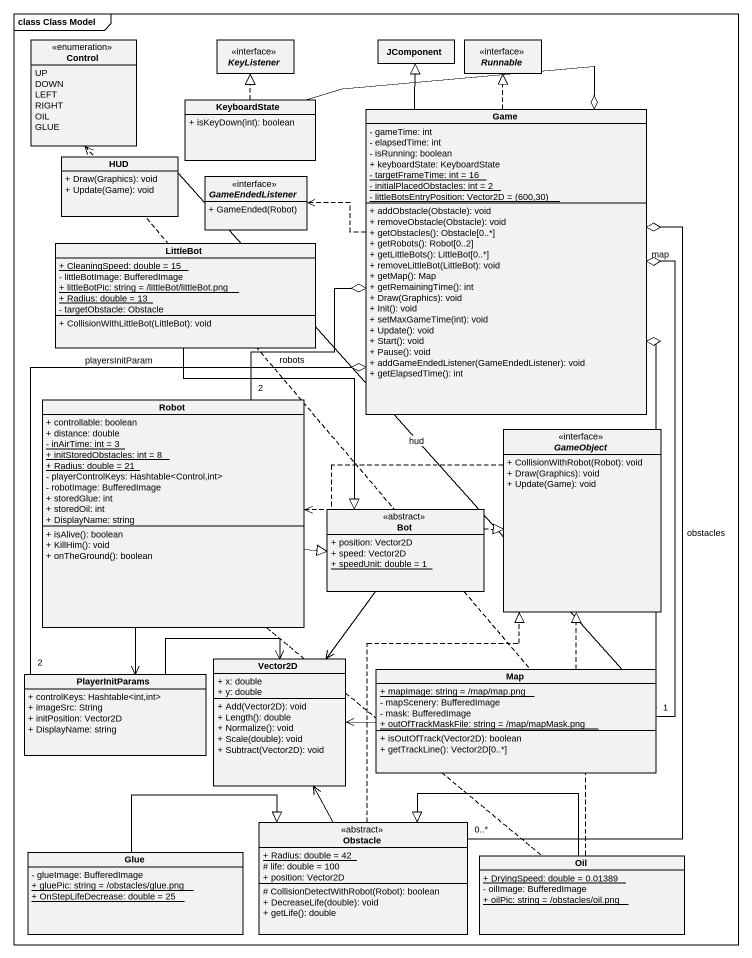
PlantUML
@startuml
mainframe class Class Model
hide circle
hide empty members
skinparam classAttributeIconSize 0
enum "Control" as Control_ {
  UP
  DOWN
  LEFT
  RIGHT
  OIL
  GLUE
}
interface KeyListener
class JComponent
interface Runnable
class KeyboardState {
  + isKeyDown(int): boolean
}
class Game {
  - gameTime: int
  - elapsedTime: int
  - isRunning: boolean
  + keyboardState: KeyboardState
  {static} - targetFrameTime: int = 16
  {static} - initialPlacedObstacles: int = 2
  {static} {field} - littleBotsEntryPosition: Vector2D = (600,30)
  + addObstacle(Obstacle): void
  + removeObstacle(Obstacle): void
  + getObstacles(): Obstacle[0..*]
  + getRobots(): Robot[0..2]
  + getLittleBots(): LittleBot[0..*]
  + removeLittleBot(LittleBot): void
  + getMap(): Map
  + getRemainingTime(): int
  + Draw(Graphics): void
  + Init(): void
  + setMaxGameTime(int): void
  + Update(): void
  + Start(): void
  + Pause(): void
  + addGameEndedListener(GameEndedListener): void
  + getElapsedTime(): int
}
class HUD {
  + Draw(Graphics): void
  + Update(Game): void
}
interface GameEndedListener {
  + GameEnded(Robot)
}
class LittleBot {
  {static} + CleaningSpeed: double = 15
  - littleBotImage: BufferedImage
  {static} + littleBotPic: string = /littleBot/littleBot.png
  {static} + Radius: double = 13
  - targetObstacle: Obstacle
  + CollisionWithLittleBot(LittleBot): void
}
class Robot {
  + controllable: boolean
  + distance: double
  {static} - inAirTime: int = 3
  {static} + initStoredObstacles: int = 8
  {static} + Radius: double = 21
  - playerControlKeys: Hashtable<Control,int>
  - robotImage: BufferedImage
  + storedGlue: int
  + storedOil: int
  + DisplayName: string
  + isAlive(): boolean
  + KillHim(): void
  + onTheGround(): boolean
}
interface GameObject <<interface>> {
  + CollisionWithRobot(Robot): void
  + Draw(Graphics): void
  + Update(Game): void
}
class Bot <<abstract>> {
  + position: Vector2D
  + speed: Vector2D
  {static} + speedUnit: double = 1
}
class Vector2D {
  + x: double
  + y: double
  + Add(Vector2D): void
  + Length(): double
  + Normalize(): void
  + Scale(double): void
  + Subtract(Vector2D): void
}
class PlayerInitParams {
  + controlKeys: Hashtable<int,int>
  + imageSrc: String
  + initPosition: Vector2D
  + DisplayName: string
}
class "Map" as Map_ {
  {static} + mapImage: string = /map/map.png
  - mapScenery: BufferedImage
  - mask: BufferedImage
  {static} + outOfTrackMaskFile: string = /map/mapMask.png
  + isOutOfTrack(Vector2D): boolean
  + getTrackLine(): Vector2D[0..*]
}
class Obstacle <<abstract>> {
  {static} + Radius: double = 42
  # life: double = 100
  + position: Vector2D
  # CollisionDetectWithRobot(Robot): boolean
  + DecreaseLife(double): void
  + getLife(): double
}
class Glue {
  - glueImage: BufferedImage
  {static} + gluePic: string = /obstacles/glue.png
  {static} + OnStepLifeDecrease: double = 25
}
class Oil {
  {static} + DryingSpeed: double = 0.01389
  - oilImage: BufferedImage
  {static} + oilPic: string = /obstacles/oil.png
}
KeyboardState .up.|> KeyListener
KeyboardState -right-o Game
Game -up-|> JComponent
Game .up.|> Runnable
Game .left.> GameEndedListener
HUD -right-o Game : hud
LittleBot --|> Bot
Robot .up.> Control_
Robot "2" -up-o Game : robots
Robot -right-|> Bot
Robot --> PlayerInitParams
GameObject .left.> Robot
Bot .right.|> GameObject
Bot --> Vector2D
Vector2D <-right- Map_
PlayerInitParams "2" -up-o Game : playersInitParam
PlayerInitParams -right-> Vector2D
Map_ "1" -up-o Game : map
Map_ .up.|> GameObject
Obstacle "0..*" -up-o Game : obstacles
Obstacle .up.|> GameObject
Obstacle -up-> Vector2D
Glue -right-|> Obstacle
Oil -left-|> Obstacle
@enduml
